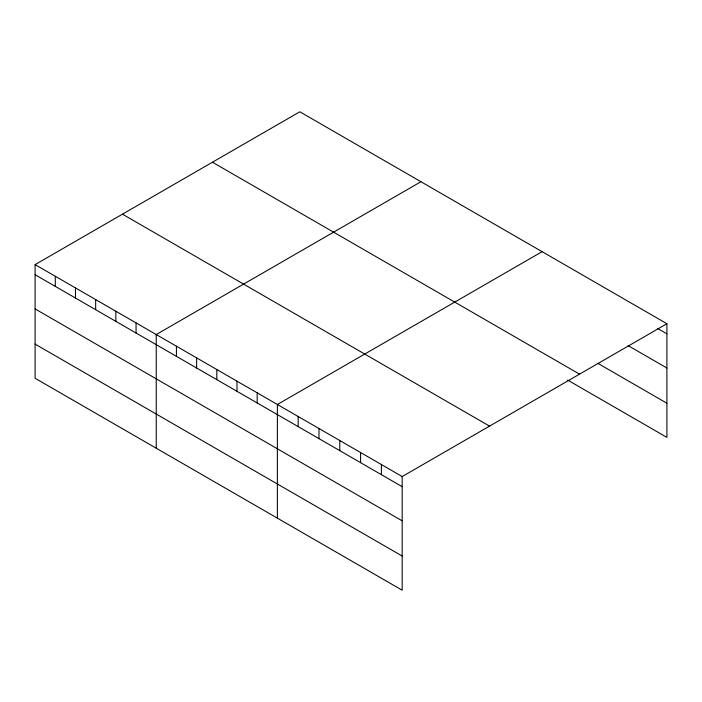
<?xml version="1.0" encoding="UTF-8"?>
<svg xmlns="http://www.w3.org/2000/svg" width="702" height="702" viewBox="0 0 702 702"><rect width="100%" height="100%" fill="white"/><g stroke="black" fill="none" stroke-linecap="round" stroke-linejoin="round"><path stroke-width="1.05" d="M35.1 264.619L402.185 476.553L402.185 590.215L35.1 378.281L35.1 264.619L299.815 111.785L666.9 323.719L666.9 437.381L567.62 380.063M420.954 181.721L156.239 334.556L156.239 448.218M542.093 251.667L277.378 404.492L277.378 518.155M402.185 476.553L666.9 323.719M657.441 328.387L666.9 333.845M628.132 345.63L666.9 368.015M597.876 363.364L666.9 403.22M212.46 162.223L579.545 374.157M122.455 214.18L489.54 426.114M35.1 274.736L402.185 486.679M35.1 308.906L402.185 520.84M35.1 344.112L402.185 556.045M381.388 464.54L381.388 474.666M360.582 452.536L360.582 462.653M339.786 440.523L339.786 450.649M318.98 428.51L318.98 438.636M298.183 416.505L298.183 426.623M257.186 392.839L257.186 402.957M236.995 381.177L236.995 391.304M216.804 369.524L216.804 379.65M196.621 357.871L196.621 367.988M176.43 346.209L176.43 356.335M136.048 322.894L136.048 333.02M115.856 311.24L115.856 321.367M95.665 299.587L95.665 309.705M75.483 287.925L75.483 298.052M55.291 276.272L55.291 286.398"/></g></svg>
